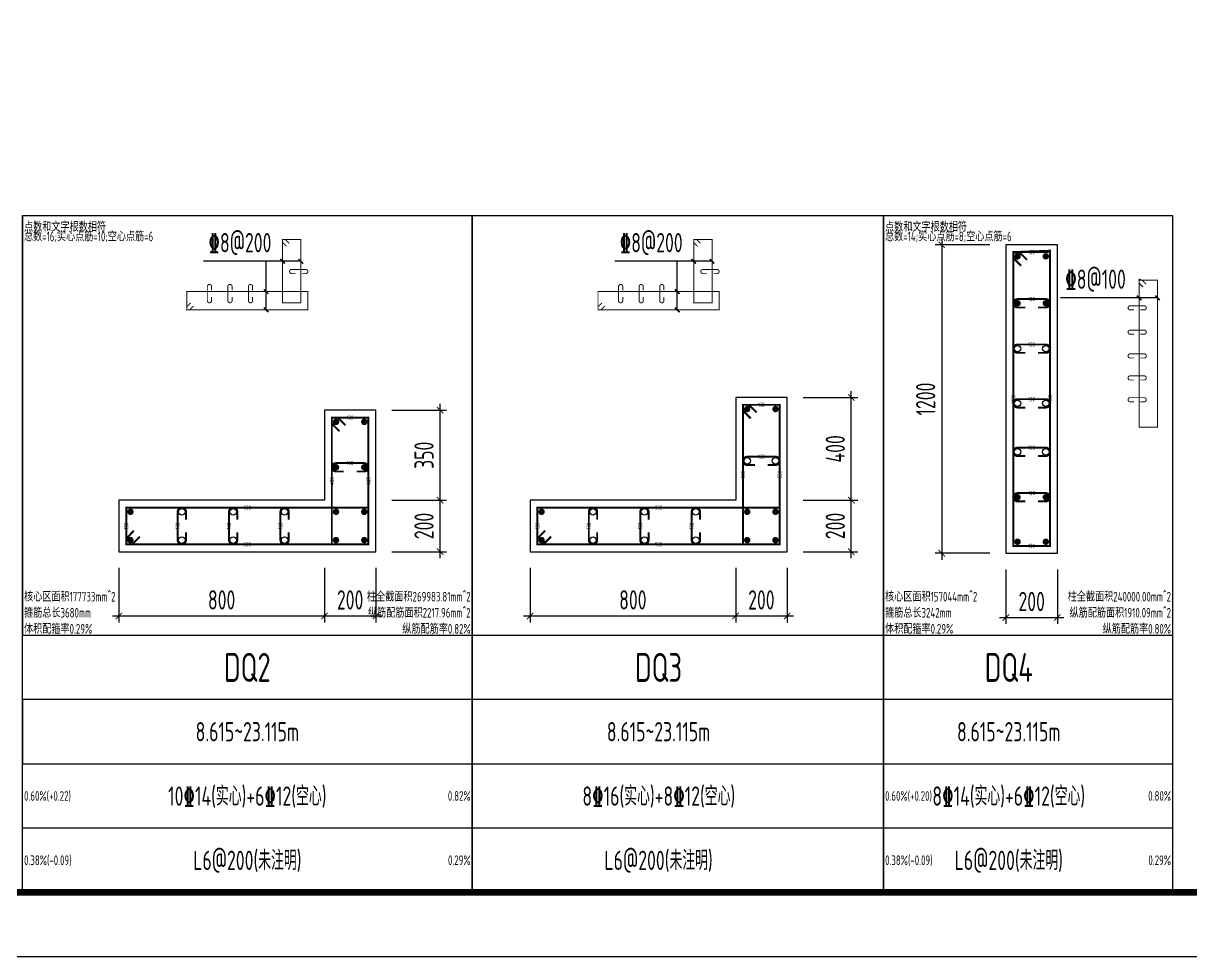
# Model space of a CAD drawing. Extents: x -668857 to 154266, y -275694 to 291306.
# Drawn here: x -297571 to -279404, y -40342 to -25822 of the extents above; entities that cross this region are included whole.
import ezdxf
from ezdxf.enums import TextEntityAlignment as Align

# ---------------------------------------------------------------- set-up
doc = ezdxf.new("R2010")
doc.units = 0
doc.header["$LTSCALE"] = 1000
doc.layers.get('0').update_dxf_attribs({"linetype": 'CONTINUOUS'})
doc.layers.get('DEFPOINTS').update_dxf_attribs({"linetype": 'CONTINUOUS'})
for name, color, linetype in [('-TK', 7, 'CONTINUOUS'), ('COLU_DE_DIM', 3, 'CONTINUOUS'), ('COLU_DE_TH', 7, 'CONTINUOUS'), ('LABEL', 1, 'CONTINUOUS'), ('LINK', 6, 'CONTINUOUS'), ('LINK-INDEX', 6, 'CONTINUOUS'), ('REIN', 6, 'CONTINUOUS'), ('TAB', 7, 'CONTINUOUS'), ('TAB_TEXT', 7, 'CONTINUOUS'), ('TEXT25', 2, 'CONTINUOUS'), ('箍筋长度', 3, 'CONTINUOUS'), ('配箍校核', 34, 'CONTINUOUS')]:
    doc.layers.add(name, color=color, linetype=linetype)
doc.styles.add('BW_Rein', font='Tssdeng.shx', dxfattribs={"width": 0.7, "bigfont": 'hztxt.shx'})
doc.styles.add('TSSD_DIMENSION', font='Tssdeng.shx', dxfattribs={"width": 0.7, "bigfont": 'tssdchn.shx'})
doc.styles.add('TSSD_REIN', font='tssdeng.shx', dxfattribs={"width": 0.7, "height": 300, "bigfont": 'tssdchn.shx'})
doc.dimstyles.new('TSSD_25_100', dxfattribs={"dimtxt": 300, "dimasz": 100, "dimexe": 100, "dimexo": 250, "dimgap": 100, "dimtad": 1, "dimdec": 0, "dimlfac": 0.25, "dimzin": 0, "dimdsep": 46, "dimtxsty": 'TSSD_DIMENSION', "dimblk": 'ARCHTICK', "dimcen": 0, "dimdle": 100, "dimclrt": 7, "dimadec": 0, "dimazin": 0, "dimtfac": 1, "dimtdec": 0, "dimtix": 1, "dimtmove": 2, "dimatfit": 3, "dimldrblk": 'ARCHTICK', "dimfxl": 0, "dimtolj": 1, "dimtzin": 0, "dimarcsym": 0})

# ---------------------------------------------------------------- blocks, each defined once
blk = doc.blocks.new('_ArchTick')
at = {"color": 0, "linetype": 'ByBlock', "const_width": 0.15}
blk.add_lwpolyline([(-0.5, -0.5), (0.5, 0.5)], dxfattribs=at)
blk = doc.blocks.new('*D1479')
at = {"layer": 'COLU_DE_DIM', "color": 0, "lineweight": -2}
for p, q in [((-296084.6004274711, -34291.64173525191), (-296084.6004274711, -35141.64173525191)), ((-292884.6004233472, -34291.64173525191), (-292884.6004233472, -35141.64173525191)), ((-296184.6004274711, -35041.64173525191), (-292784.6004233472, -35041.64173525191))]:
    blk.add_line(p, q, dxfattribs=at)
at = {"layer": 'DEFPOINTS', "color": 0}
for p in [(-296084.6004274711, -34041.64173525191), (-292884.6004233472, -34041.64173525191), (-292884.6004233472, -35041.64173525191)]:
    blk.add_point(p, dxfattribs=at)
at = {"layer": 'COLU_DE_DIM', "color": 0, "lineweight": -2, "xscale": 100, "yscale": 100, "zscale": 100, "rotation": 180}
blk.add_blockref('_ArchTick', (-296084.6004274711, -35041.64173525191), dxfattribs=at)
at = {"layer": 'COLU_DE_DIM', "color": 0, "lineweight": -2, "xscale": 100, "yscale": 100, "zscale": 100}
blk.add_blockref('_ArchTick', (-292884.6004233472, -35041.64173525191), dxfattribs=at)
at = {"layer": 'COLU_DE_DIM', "color": 7, "insert": (-294484.6004254092, -34791.64173525191), "char_height": 300, "attachment_point": 5, "style": 'TSSD_DIMENSION'}
blk.add_mtext('\\A1;800', dxfattribs=at)
blk = doc.blocks.new('*D1480')
at = {"layer": 'COLU_DE_DIM', "color": 0, "lineweight": -2}
for p, q in [((-292884.6004233472, -34291.64173525191), (-292884.6004233472, -35141.64173525191)), ((-292084.6004287088, -34291.64173525191), (-292084.6004287088, -35141.64173525191)), ((-292984.6004233472, -35041.64173525191), (-291984.6004287088, -35041.64173525191))]:
    blk.add_line(p, q, dxfattribs=at)
at = {"layer": 'DEFPOINTS', "color": 0}
for p in [(-292884.6004233472, -34041.64173525191), (-292084.6004287088, -34041.64173525191), (-292084.6004287088, -35041.64173525191)]:
    blk.add_point(p, dxfattribs=at)
at = {"layer": 'COLU_DE_DIM', "color": 0, "lineweight": -2, "xscale": 100, "yscale": 100, "zscale": 100, "rotation": 180}
blk.add_blockref('_ArchTick', (-292884.6004233472, -35041.64173525191), dxfattribs=at)
at = {"layer": 'COLU_DE_DIM', "color": 0, "lineweight": -2, "xscale": 100, "yscale": 100, "zscale": 100}
blk.add_blockref('_ArchTick', (-292084.6004287088, -35041.64173525191), dxfattribs=at)
at = {"layer": 'COLU_DE_DIM', "color": 7, "insert": (-292484.600426028, -34791.64173525191), "char_height": 300, "attachment_point": 5, "style": 'TSSD_DIMENSION'}
blk.add_mtext('\\A1;200', dxfattribs=at)
blk = doc.blocks.new('*D1481')
at = {"layer": 'COLU_DE_DIM', "color": 0, "lineweight": -2}
for p, q in [((-291834.6004287088, -33241.64173525191), (-290984.6004287088, -33241.64173525191)), ((-291084.6004287088, -34141.64173525191), (-291084.6004287088, -33141.64173525191)), ((-291834.6004287088, -34041.64173525191), (-290984.6004287088, -34041.64173525191))]:
    blk.add_line(p, q, dxfattribs=at)
at = {"layer": 'DEFPOINTS', "color": 0}
for p in [(-292084.6004287088, -33241.64173525191), (-291084.6004287088, -33241.64173525191), (-292084.6004287088, -34041.64173525191)]:
    blk.add_point(p, dxfattribs=at)
at = {"layer": 'COLU_DE_DIM', "color": 0, "lineweight": -2, "xscale": 100, "yscale": 100, "zscale": 100}
for p, rotation in [((-291084.6004287088, -33241.64173525191), 90), ((-291084.6004287088, -34041.64173525191), 270)]:
    blk.add_blockref('_ArchTick', p, dxfattribs=dict(at, rotation=rotation))
at = {"layer": 'COLU_DE_DIM', "color": 7, "insert": (-291334.6004287088, -33641.64173525196), "char_height": 300, "attachment_point": 5, "rotation": 90, "style": 'TSSD_DIMENSION'}
blk.add_mtext('\\A1;200', dxfattribs=at)
blk = doc.blocks.new('*D1482')
at = {"layer": 'COLU_DE_DIM', "color": 0, "lineweight": -2}
for p, q in [((-291084.6004287088, -33341.64173525191), (-291084.6004287088, -31741.96551886518)), ((-291834.6004287088, -31841.96551886518), (-290984.6004287088, -31841.96551886518)), ((-291834.6004287088, -33241.64173525191), (-290984.6004287088, -33241.64173525191))]:
    blk.add_line(p, q, dxfattribs=at)
at = {"layer": 'DEFPOINTS', "color": 0}
for p in [(-292084.6004287088, -31841.96551886518), (-291084.6004287088, -31841.96551886518), (-292084.6004287088, -33241.64173525191)]:
    blk.add_point(p, dxfattribs=at)
at = {"layer": 'COLU_DE_DIM', "color": 0, "lineweight": -2, "xscale": 100, "yscale": 100, "zscale": 100}
for p, rotation in [((-291084.6004287088, -31841.96551886518), 90), ((-291084.6004287088, -33241.64173525191), 270)]:
    blk.add_blockref('_ArchTick', p, dxfattribs=dict(at, rotation=rotation))
at = {"layer": 'COLU_DE_DIM', "color": 7, "insert": (-291334.6004287088, -32541.80362705859), "char_height": 300, "attachment_point": 5, "rotation": 90, "style": 'TSSD_DIMENSION'}
blk.add_mtext('\\A1;350', dxfattribs=at)
blk = doc.blocks.new('A1')
blk.add_lwpolyline([(0, 59400), (0, 0), (84100, 0), (84100, 59400)], close=True)
at = {"const_width": 100}
blk.add_lwpolyline([(2500, 58400), (2500, 1000), (83100, 1000), (83100, 58400)], close=True, dxfattribs=at)
blk = doc.blocks.new('*D2106')
at = {"layer": 'COLU_DE_DIM', "color": 0, "lineweight": -2}
for p, q in [((-283277.9735598188, -29166.43196313741), (-283277.9735598188, -34166.43196314952)), ((-282527.9735598188, -29266.43196313741), (-283377.9735598188, -29266.43196313741)), ((-282527.9735598188, -34066.43196314952), (-283377.9735598188, -34066.43196314952))]:
    blk.add_line(p, q, dxfattribs=at)
at = {"layer": 'DEFPOINTS', "color": 0}
for p in [(-282277.9735598188, -29266.43196313741), (-283277.9735598188, -34066.43196314952), (-282277.9735598188, -34066.43196314952)]:
    blk.add_point(p, dxfattribs=at)
at = {"layer": 'COLU_DE_DIM', "color": 0, "lineweight": -2, "xscale": 100, "yscale": 100, "zscale": 100}
for p, rotation in [((-283277.9735598188, -29266.43196313741), 90), ((-283277.9735598188, -34066.43196314952), 270)]:
    blk.add_blockref('_ArchTick', p, dxfattribs=dict(at, rotation=rotation))
at = {"layer": 'COLU_DE_DIM', "color": 7, "insert": (-283527.9735598188, -31666.43196314351), "char_height": 300, "attachment_point": 5, "rotation": 90, "style": 'TSSD_DIMENSION'}
blk.add_mtext('\\A1;1200', dxfattribs=at)
blk = doc.blocks.new('*D2107')
at = {"layer": 'COLU_DE_DIM', "color": 0, "lineweight": -2}
for p, q in [((-282277.9735598188, -34316.43196314952), (-282277.9735598188, -35166.43196314952)), ((-281477.9735597937, -34316.43196314952), (-281477.9735597937, -35166.43196314952)), ((-282377.9735598188, -35066.43196314952), (-281377.9735597937, -35066.43196314952))]:
    blk.add_line(p, q, dxfattribs=at)
at = {"layer": 'DEFPOINTS', "color": 0}
for p in [(-282277.9735598188, -34066.43196314952), (-281477.9735597937, -34066.43196314952), (-281477.9735597937, -35066.43196314952)]:
    blk.add_point(p, dxfattribs=at)
at = {"layer": 'COLU_DE_DIM', "color": 0, "lineweight": -2, "xscale": 100, "yscale": 100, "zscale": 100, "rotation": 180}
blk.add_blockref('_ArchTick', (-282277.9735598188, -35066.43196314952), dxfattribs=at)
at = {"layer": 'COLU_DE_DIM', "color": 0, "lineweight": -2, "xscale": 100, "yscale": 100, "zscale": 100}
blk.add_blockref('_ArchTick', (-281477.9735597937, -35066.43196314952), dxfattribs=at)
at = {"layer": 'COLU_DE_DIM', "color": 7, "insert": (-281877.9735598062, -34816.43196314952), "char_height": 300, "attachment_point": 5, "style": 'TSSD_DIMENSION'}
blk.add_mtext('\\A1;200', dxfattribs=at)
blk = doc.blocks.new('*D2132')
at = {"layer": 'COLU_DE_DIM', "color": 0, "lineweight": -2}
for p, q in [((-289684.7295997096, -34291.64173525191), (-289684.7295997096, -35141.64173525191)), ((-286484.7295955857, -34291.64173525191), (-286484.7295955857, -35141.64173525191)), ((-289784.7295997096, -35041.64173525191), (-286384.7295955857, -35041.64173525191))]:
    blk.add_line(p, q, dxfattribs=at)
at = {"layer": 'DEFPOINTS', "color": 0}
for p in [(-289684.7295997096, -34041.64173525191), (-286484.7295955857, -34041.64173525191), (-286484.7295955857, -35041.64173525191)]:
    blk.add_point(p, dxfattribs=at)
at = {"layer": 'COLU_DE_DIM', "color": 0, "lineweight": -2, "xscale": 100, "yscale": 100, "zscale": 100, "rotation": 180}
blk.add_blockref('_ArchTick', (-289684.7295997096, -35041.64173525191), dxfattribs=at)
at = {"layer": 'COLU_DE_DIM', "color": 0, "lineweight": -2, "xscale": 100, "yscale": 100, "zscale": 100}
blk.add_blockref('_ArchTick', (-286484.7295955857, -35041.64173525191), dxfattribs=at)
at = {"layer": 'COLU_DE_DIM', "color": 7, "insert": (-288084.7295976477, -34791.64173525191), "char_height": 300, "attachment_point": 5, "style": 'TSSD_DIMENSION'}
blk.add_mtext('\\A1;800', dxfattribs=at)
blk = doc.blocks.new('*D2133')
at = {"layer": 'COLU_DE_DIM', "color": 0, "lineweight": -2}
for p, q in [((-286484.7295955857, -34291.64173525191), (-286484.7295955857, -35141.64173525191)), ((-285684.7296009474, -34291.64173525191), (-285684.7296009474, -35141.64173525191)), ((-286584.7295955857, -35041.64173525191), (-285584.7296009474, -35041.64173525191))]:
    blk.add_line(p, q, dxfattribs=at)
at = {"layer": 'DEFPOINTS', "color": 0}
for p in [(-286484.7295955857, -34041.64173525191), (-285684.7296009474, -34041.64173525191), (-285684.7296009474, -35041.64173525191)]:
    blk.add_point(p, dxfattribs=at)
at = {"layer": 'COLU_DE_DIM', "color": 0, "lineweight": -2, "xscale": 100, "yscale": 100, "zscale": 100, "rotation": 180}
blk.add_blockref('_ArchTick', (-286484.7295955857, -35041.64173525191), dxfattribs=at)
at = {"layer": 'COLU_DE_DIM', "color": 0, "lineweight": -2, "xscale": 100, "yscale": 100, "zscale": 100}
blk.add_blockref('_ArchTick', (-285684.7296009474, -35041.64173525191), dxfattribs=at)
at = {"layer": 'COLU_DE_DIM', "color": 7, "insert": (-286084.7295982665, -34791.64173525191), "char_height": 300, "attachment_point": 5, "style": 'TSSD_DIMENSION'}
blk.add_mtext('\\A1;200', dxfattribs=at)
blk = doc.blocks.new('*D2134')
at = {"layer": 'COLU_DE_DIM', "color": 0, "lineweight": -2}
for p, q in [((-285434.7296009474, -33241.64173525191), (-284584.7296009474, -33241.64173525191)), ((-284684.7296009474, -34141.64173525191), (-284684.7296009474, -33141.64173525191)), ((-285434.7296009474, -34041.64173525191), (-284584.7296009474, -34041.64173525191))]:
    blk.add_line(p, q, dxfattribs=at)
at = {"layer": 'DEFPOINTS', "color": 0}
for p in [(-285684.7296009474, -33241.64173525191), (-284684.7296009474, -33241.64173525191), (-285684.7296009474, -34041.64173525191)]:
    blk.add_point(p, dxfattribs=at)
at = {"layer": 'COLU_DE_DIM', "color": 0, "lineweight": -2, "xscale": 100, "yscale": 100, "zscale": 100}
for p, rotation in [((-284684.7296009474, -33241.64173525191), 90), ((-284684.7296009474, -34041.64173525191), 270)]:
    blk.add_blockref('_ArchTick', p, dxfattribs=dict(at, rotation=rotation))
at = {"layer": 'COLU_DE_DIM', "color": 7, "insert": (-284934.7296009474, -33641.64173525196), "char_height": 300, "attachment_point": 5, "rotation": 90, "style": 'TSSD_DIMENSION'}
blk.add_mtext('\\A1;200', dxfattribs=at)
blk = doc.blocks.new('*D2135')
at = {"layer": 'COLU_DE_DIM', "color": 0, "lineweight": -2}
for p, q in [((-284684.7296009474, -33341.64173525191), (-284684.7296009474, -31541.96551886518)), ((-285434.7296009474, -31641.96551886518), (-284584.7296009474, -31641.96551886518)), ((-285434.7296009474, -33241.64173525191), (-284584.7296009474, -33241.64173525191))]:
    blk.add_line(p, q, dxfattribs=at)
at = {"layer": 'DEFPOINTS', "color": 0}
for p in [(-285684.7296009474, -31641.96551886518), (-284684.7296009474, -31641.96551886518), (-285684.7296009474, -33241.64173525191)]:
    blk.add_point(p, dxfattribs=at)
at = {"layer": 'COLU_DE_DIM', "color": 0, "lineweight": -2, "xscale": 100, "yscale": 100, "zscale": 100}
for p, rotation in [((-284684.7296009474, -31641.96551886518), 90), ((-284684.7296009474, -33241.64173525191), 270)]:
    blk.add_blockref('_ArchTick', p, dxfattribs=dict(at, rotation=rotation))
at = {"layer": 'COLU_DE_DIM', "color": 7, "insert": (-284934.7296009474, -32441.80362705859), "char_height": 300, "attachment_point": 5, "rotation": 90, "style": 'TSSD_DIMENSION'}
blk.add_mtext('\\A1;400', dxfattribs=at)

msp = doc.modelspace()

# ---------------------------------------------------------------- linework, layer by layer
at = {"layer": 'COLU_DE_TH'}
for points in [[(-281477.9735597937, -29266.43196313741), (-282277.9735598188, -29266.43196308805), (-282277.973559809, -34066.43196314952), (-281477.973559809, -34066.43196314952), (-281477.9735597937, -29266.43196313741)], [(-285684.7296009474, -34041.64173525191), (-285684.7295964109, -31641.96551886518), (-286484.7295955857, -31641.96551721534), (-286484.7295984728, -33241.64173525191), (-289684.7295997096, -33241.64173525191), (-289684.7295997096, -34041.64173525191), (-285684.7296009474, -34041.64173525191)], [(-292084.6004287088, -34041.64173525191), (-292084.6004241724, -31841.96551886518), (-292884.6004233472, -31841.96551721534), (-292884.6004262343, -33241.64173525191), (-296084.6004274711, -33241.64173525191), (-296084.6004274711, -34041.64173525191), (-292084.6004287088, -34041.64173525191)]]:
    msp.add_lwpolyline(points, close=True, dxfattribs=at)
at = {"layer": 'LABEL'}
for p, q in [((-293252.1004253646, -29523.91907018601), (-294764.600425364, -29523.91907018822)), ((-286852.2295976031, -29523.91907018601), (-288364.7295976025, -29523.91907018822)), ((-279918.6697389989, -30092.30788835135), (-281431.1697389983, -30092.30788835356))]:
    msp.add_line(p, q, dxfattribs=at)
for points in [[(-293793.1033523319, -30279.35904732821), (-293793.103352333, -29523.91907018714)], [(-287393.2325245704, -30279.35904732821), (-287393.2325245715, -29523.91907018714)]]:
    msp.add_lwpolyline(points, dxfattribs=at)
at = {"layer": 'LABEL', "const_width": 25}
for points in [[(-293501.7339123642, -29559.27543334992), (-293572.4839123642, -29488.56449584992)], [(-293216.7339123642, -29559.27543334992), (-293287.4839123642, -29488.56449584992)], [(-287101.8630846028, -29559.27543334992), (-287172.6130846028, -29488.56449584992)], [(-286816.8630846028, -29559.27543334992), (-286887.6130846028, -29488.56449584992)], [(-293757.7283523319, -30029.71451607862), (-293828.4783523319, -29959.00357857862)], [(-287357.8575245704, -30029.71451607862), (-287428.6075245704, -29959.00357857862)], [(-280168.3032259986, -30127.66425151526), (-280239.0532259986, -30056.95331401526)], [(-279883.3032259986, -30127.66425151526), (-279954.0532259986, -30056.95331401526)], [(-293757.7283523319, -30314.71451607821), (-293828.4783523319, -30244.00357857821)], [(-287357.8575245704, -30314.71451607821), (-287428.6075245704, -30244.00357857821)]]:
    msp.add_lwpolyline(points, dxfattribs=at)
at = {"layer": 'LINK', "const_width": 30}
for points in [[(-282042.973559845, -29593.355844601), (-282162.9735598277, -29473.35584458365), (-282162.9735598201, -29381.4319630707), (-281592.9735597869, -29381.43196310586), (-281592.9735598014, -33951.43196315243), (-282162.9735598149, -33951.43196315254), (-282162.9735598201, -29381.4319630707), (-282071.0496782985, -29381.43196308106), (-281951.0496783159, -29501.43196309841)], [(-286249.729596256, -31968.88939924273), (-286369.7295960133, -31848.88939900001), (-286369.7295958238, -31756.9655174519), (-285799.7295966485, -31756.9655186249), (-285799.7296007106, -33926.64173525528), (-286369.7295998867, -33926.64173525528), (-286369.7295958238, -31756.9655174519), (-286277.8057142835, -31756.96551764201), (-286157.8057145262, -31876.96551788473)], [(-292649.6004240175, -32168.88939924273), (-292769.6004237748, -32048.88939900001), (-292769.6004235853, -31956.9655174519), (-292199.60042441, -31956.9655186249), (-292199.600428472, -33926.64173525528), (-292769.6004276482, -33926.64173525528), (-292769.6004235853, -31956.9655174519), (-292677.676542045, -31956.96551764201), (-292557.6765422877, -32076.96551788473)], [(-295757.6765459022, -33806.64173526366), (-295877.6765459137, -33926.64173525214), (-295969.6004274666, -33926.64173525225), (-295969.6004274667, -33356.64173525191), (-292199.6004272935, -33356.64173525191), (-292199.6004284689, -33926.64173525249), (-295969.6004274666, -33926.64173525225), (-295969.6004274657, -33834.71785368226), (-295849.6004274542, -33714.7178536939)], [(-289357.8057181407, -33806.64173526366), (-289477.8057181522, -33926.64173525214), (-289569.7295997051, -33926.64173525225), (-289569.7295997052, -33356.64173525191), (-285799.729599532, -33356.64173525191), (-285799.7296007074, -33926.64173525249), (-289569.7295997051, -33926.64173525225), (-289569.7295997043, -33834.71785368226), (-289449.7295996927, -33714.7178536939)]]:
    msp.add_lwpolyline(points, dxfattribs=at)
for points in [[(-281777.9735597962, -30242.07138347672), (-281657.9735597962, -30242.07138347672, 1), (-281657.9735597962, -30112.07138347672), (-282097.9735598071, -30112.07138347672, 1), (-282097.9735598071, -30242.07138347672), (-281977.9735598071, -30242.07138347672)], [(-281777.9735597979, -30948.40461327415), (-281657.9735597979, -30948.40461327415, 1), (-281657.9735597979, -30818.40461327415), (-282097.9735598089, -30818.40461327415, 1), (-282097.9735598089, -30948.40461327415), (-281977.9735598089, -30948.40461327415)], [(-281777.9735598011, -31798.92566018627), (-281657.9735598011, -31798.92566018627, 1), (-281657.9735598011, -31668.92566018627), (-282097.9735598121, -31668.92566018627, 1), (-282097.9735598121, -31798.92566018627), (-281977.9735598121, -31798.92566018627)], [(-281777.9735598011, -32553.61245025333), (-281657.9735598011, -32553.61245025333, 1), (-281657.9735598011, -32423.61245025333), (-282097.9735598121, -32423.61245025333, 1), (-282097.9735598121, -32553.61245025333), (-281977.9735598121, -32553.61245025333)], [(-292384.6004274302, -32793.58315533286), (-292264.6004274302, -32793.58315533286, 1), (-292264.6004274302, -32663.58315533286), (-292704.6004266057, -32663.58315533286, 1), (-292704.6004266057, -32793.58315533286), (-292584.6004266057, -32793.58315533286)], [(-285984.7295996688, -32693.58315533286), (-285864.7295996688, -32693.58315533286, 1), (-285864.7295996688, -32563.58315533286), (-286304.7295988442, -32563.58315533286, 1), (-286304.7295988442, -32693.58315533286), (-286184.7295988442, -32693.58315533286)], [(-281777.9735598029, -33259.94568005076), (-281657.9735598029, -33259.94568005076, 1), (-281657.9735598029, -33129.94568005076), (-282097.9735598138, -33129.94568005076, 1), (-282097.9735598138, -33259.94568005076), (-281977.9735598138, -33259.94568005076)], [(-295039.6015378856, -33541.64167728068), (-295039.6015378856, -33421.64167728068, 1), (-295169.6015378856, -33421.64167728068), (-295169.6015070198, -33861.64167745787, 1), (-295039.6015070198, -33861.64167745787), (-295039.6015070198, -33741.64167745787)], [(-294239.602660927, -33541.64170446366), (-294239.602660927, -33421.64170446366, 1), (-294369.602660927, -33421.64170446366), (-294369.602645494, -33861.64170621909, 1), (-294239.602645494, -33861.64170621909), (-294239.602645494, -33741.64170621909)], [(-293439.6037839685, -33541.64173164676), (-293439.6037839685, -33421.64173164676, 1), (-293569.6037839685, -33421.64173164676), (-293569.6037839683, -33861.64173498031, 1), (-293439.6037839683, -33861.64173498031), (-293439.6037839683, -33741.64173498031)], [(-288639.7307101241, -33541.64167728068), (-288639.7307101241, -33421.64167728068, 1), (-288769.7307101241, -33421.64167728068), (-288769.7306792584, -33861.64167745787, 1), (-288639.7306792584, -33861.64167745787), (-288639.7306792584, -33741.64167745787)], [(-287839.7318331655, -33541.64170446366), (-287839.7318331655, -33421.64170446366, 1), (-287969.7318331655, -33421.64170446366), (-287969.7318177326, -33861.64170621909, 1), (-287839.7318177326, -33861.64170621909), (-287839.7318177326, -33741.64170621909)], [(-287039.732956207, -33541.64173164676), (-287039.732956207, -33421.64173164676, 1), (-287169.732956207, -33421.64173164676), (-287169.7329562068, -33861.64173498031, 1), (-287039.7329562068, -33861.64173498031), (-287039.7329562068, -33741.64173498031)]]:
    msp.add_lwpolyline(points, format="xyb", dxfattribs=at)
at = {"layer": 'LINK-INDEX', "const_width": 15.00000095367432}
for points in [[(-293477.1004246717, -29290.48287909749), (-293537.1004245923, -29230.48287901809), (-293537.100424498, -29184.52093819543), (-293252.1004249089, -29184.52093878193), (-293252.1004269398, -30169.35904710289), (-293537.1004265294, -30169.359047103), (-293537.100424498, -29184.52093819543), (-293491.138483742, -29184.5209382895), (-293431.1384838214, -29244.52093836889)], [(-287077.2295969102, -29290.48287909749), (-287137.2295968308, -29230.48287901809), (-287137.2295967365, -29184.52093819543), (-286852.2295971474, -29184.52093878193), (-286852.2295991783, -30169.35904710289), (-287137.2295987679, -30169.359047103), (-287137.2295967365, -29184.52093819543), (-287091.2676559805, -29184.5209382895), (-287031.2676560599, -29244.52093836889)], [(-280143.6697390811, -29925.52924652403), (-280203.6697390163, -29865.52924645931), (-280203.6697390066, -29819.56730544107), (-279918.6697389981, -29819.56730545865), (-279918.6697390053, -32104.56730550475), (-280203.6697390039, -32104.56730550475), (-280203.6697390066, -29819.56730544107), (-280157.7077979355, -29819.56730547763), (-280097.7077980002, -29879.56730554235)], [(-294921.1384858502, -30219.35904735551), (-294981.1384858774, -30279.35904732827), (-295027.1004266489, -30279.35904732815), (-295027.1004266487, -29994.35904732745), (-293142.1004265599, -29994.35904732745), (-293142.1004271479, -30279.35904732827), (-295027.1004266489, -30279.35904732815), (-295027.100426648, -30233.39710651585), (-294967.1004266208, -30173.3971065431)], [(-288521.2676580887, -30219.35904735551), (-288581.2676581159, -30279.35904732827), (-288627.2295988874, -30279.35904732815), (-288627.2295988873, -29994.35904732745), (-286742.2295987984, -29994.35904732745), (-286742.2295993865, -30279.35904732827), (-288627.2295988874, -30279.35904732815), (-288627.2295988866, -30233.39710651585), (-288567.2295988593, -30173.3971065431)]]:
    msp.add_lwpolyline(points, dxfattribs=at)
for points in [[(-293234.6004266259, -29716.07967786773), (-293174.6004266259, -29716.07967786773, 1), (-293174.6004266259, -29651.07967786773), (-293394.6004262137, -29651.07967786773, 1), (-293394.6004262137, -29716.07967786773), (-293334.6004262137, -29716.07967786773)], [(-286834.7295988644, -29716.07967786773), (-286774.7295988644, -29716.07967786773, 1), (-286774.7295988644, -29651.07967786773), (-286994.7295984522, -29651.07967786773, 1), (-286994.7295984522, -29716.07967786773), (-286934.7295984522, -29716.07967786773)], [(-294642.1004265586, -29976.85904732757), (-294642.1004265586, -29916.85904732757, 1), (-294707.1004265586, -29916.85904732757), (-294707.1004265586, -30136.85904732757, 1), (-294642.1004265586, -30136.85904732757), (-294642.1004265586, -30076.85904732757)], [(-294322.1004264724, -29976.85904710754), (-294322.1004264724, -29916.85904710754, 1), (-294387.1004264724, -29916.85904710754), (-294387.1004266236, -30136.85904710766, 1), (-294322.1004266236, -30136.85904710766), (-294322.1004266236, -30076.85904710766)], [(-294002.1004263861, -29976.85904688752), (-294002.1004263861, -29916.85904688752, 1), (-294067.1004263861, -29916.85904688752), (-294067.1004266887, -30136.85904688764, 1), (-294002.1004266887, -30136.85904688764), (-294002.1004266887, -30076.85904688764)], [(-288242.2295987972, -29976.85904732757), (-288242.2295987972, -29916.85904732757, 1), (-288307.2295987972, -29916.85904732757), (-288307.2295987972, -30136.85904732757, 1), (-288242.2295987972, -30136.85904732757), (-288242.2295987972, -30076.85904732757)], [(-287922.2295987109, -29976.85904710754), (-287922.2295987109, -29916.85904710754, 1), (-287987.2295987109, -29916.85904710754), (-287987.2295988621, -30136.85904710766, 1), (-287922.2295988621, -30136.85904710766), (-287922.2295988621, -30076.85904710766)], [(-287602.2295986246, -29976.85904688752), (-287602.2295986246, -29916.85904688752, 1), (-287667.2295986246, -29916.85904688752), (-287667.2295989272, -30136.85904688764, 1), (-287602.2295989272, -30136.85904688764), (-287602.2295989272, -30076.85904688764)], [(-280186.1697389873, -30279.63564534418), (-280126.1697389873, -30279.63564534418, 1), (-280126.1697389873, -30214.63564534418), (-280346.1697389928, -30214.63564534418, 1), (-280346.1697389928, -30279.63564534418), (-280286.1697389928, -30279.63564534418)], [(-280186.1697389873, -30659.7756947086), (-280126.1697389873, -30659.7756947086, 1), (-280126.1697389873, -30594.7756947086), (-280346.1697389928, -30594.7756947086, 1), (-280346.1697389928, -30659.7756947086), (-280286.1697389928, -30659.7756947086)], [(-280186.1697389873, -31028.30675561892), (-280126.1697389873, -31028.30675561892, 1), (-280126.1697389873, -30963.30675561892), (-280346.1697389928, -30963.30675561892, 1), (-280346.1697389928, -31028.30675561892), (-280286.1697389928, -31028.30675561892)], [(-280186.1697389873, -31370.72382623728), (-280126.1697389873, -31370.72382623728, 1), (-280126.1697389873, -31305.72382623728), (-280346.1697389928, -31305.72382623728, 1), (-280346.1697389928, -31370.72382623728), (-280286.1697389928, -31370.72382623728)], [(-280186.1697389873, -31710.2377592095), (-280126.1697389873, -31710.2377592095, 1), (-280126.1697389873, -31645.2377592095), (-280346.1697389928, -31645.2377592095, 1), (-280346.1697389928, -31710.2377592095), (-280286.1697389928, -31710.2377592095)]]:
    msp.add_lwpolyline(points, format="xyb", dxfattribs=at)
at = {"layer": 'REIN', "const_width": 50}
for points in [[(-282097.9735598168, -29421.43196308851, 1), (-282097.9735598168, -29471.43196308851, 1), (-282097.9735598168, -29421.43196308851)], [(-281657.9735597881, -29421.43196311552, 1), (-281657.9735597881, -29471.43196311552, 1), (-281657.9735597881, -29421.43196311552)], [(-282097.9735598249, -30152.07138344971, 1), (-282097.9735598249, -30202.07138344971, 1), (-282097.9735598249, -30152.07138344971)], [(-281657.9735597962, -30152.07138347672, 1), (-281657.9735597962, -30202.07138347672, 1), (-281657.9735597962, -30152.07138347672)], [(-286329.7295959578, -31821.96551758799, 1), (-286279.7295959578, -31821.96551758799, 1), (-286329.7295959578, -31821.96551758799)], [(-285889.7295967824, -31821.96551849347, 1), (-285839.7295967824, -31821.96551849347, 1), (-285889.7295967824, -31821.96551849347)], [(-292729.6004237193, -32021.96551758799, 1), (-292679.6004237193, -32021.96551758799, 1), (-292729.6004237193, -32021.96551758799)], [(-292289.6004245438, -32021.96551849347, 1), (-292239.6004245438, -32021.96551849347, 1), (-292289.6004245438, -32021.96551849347)], [(-292729.6004266057, -32728.58315442738, 1), (-292679.6004266057, -32728.58315442738, 1), (-292729.6004266057, -32728.58315442738)], [(-292289.6004274302, -32728.58315533286, 1), (-292239.6004274302, -32728.58315533286, 1), (-292289.6004274302, -32728.58315533286)], [(-282097.9735598138, -33169.94568005076, 1), (-282097.9735598138, -33219.94568005076, 1), (-282097.9735598138, -33169.94568005076)], [(-281657.9735598029, -33169.94568005076, 1), (-281657.9735598029, -33219.94568005076, 1), (-281657.9735598029, -33169.94568005076)], [(-295929.6004274678, -33421.64173525202, 1), (-295879.6004274678, -33421.64173525202, 1), (-295929.6004274678, -33421.64173525202)], [(-292729.6004266057, -33421.64173525179, 1), (-292679.6004266057, -33421.64173525179, 1), (-292729.6004266057, -33421.64173525179)], [(-292289.6004274302, -33421.64173525179, 1), (-292239.6004274302, -33421.64173525179, 1), (-292289.6004274302, -33421.64173525179)], [(-289529.7295997064, -33421.64173525202, 1), (-289479.7295997064, -33421.64173525202, 1), (-289529.7295997064, -33421.64173525202)], [(-286329.7295988442, -33421.64173525179, 1), (-286279.7295988442, -33421.64173525179, 1), (-286329.7295988442, -33421.64173525179)], [(-285889.7295996688, -33421.64173525179, 1), (-285839.7295996688, -33421.64173525179, 1), (-285889.7295996688, -33421.64173525179)], [(-295929.6004274678, -33861.64173525202, 1), (-295879.6004274678, -33861.64173525202, 1), (-295929.6004274678, -33861.64173525202)], [(-292729.6004275132, -33861.64173525214, 1), (-292679.6004275132, -33861.64173525214, 1), (-292729.6004275132, -33861.64173525214)], [(-292289.6004283378, -33861.64173525295, 1), (-292239.6004283378, -33861.64173525295, 1), (-292289.6004283378, -33861.64173525295)], [(-289529.7295997064, -33861.64173525202, 1), (-289479.7295997064, -33861.64173525202, 1), (-289529.7295997064, -33861.64173525202)], [(-286329.7295997518, -33861.64173525214, 1), (-286279.7295997518, -33861.64173525214, 1), (-286329.7295997518, -33861.64173525214)], [(-285889.7296005763, -33861.64173525295, 1), (-285839.7296005763, -33861.64173525295, 1), (-285889.7296005763, -33861.64173525295)], [(-282097.9735598121, -33861.43196316814, 1), (-282097.9735598121, -33911.43196316814, 1), (-282097.9735598121, -33861.43196316814)], [(-281657.9735598011, -33861.43196316814, 1), (-281657.9735598011, -33911.43196316814, 1), (-281657.9735598011, -33861.43196316814)]]:
    msp.add_lwpolyline(points, format="xyb", close=True, dxfattribs=at)
at = {"layer": 'REIN'}
for centre in [(-282097.9735054487, -30883.40461325279), (-281657.973505446, -30883.40461325209), (-282097.9735054519, -31733.92566016491), (-281657.9735054514, -31733.92566016235), (-282097.9735054519, -32488.61245023197), (-281657.9735054514, -32488.61245022941), (-286304.7295988442, -32628.58315533286), (-285864.7295996688, -32628.58315533286), (-295104.6015378856, -33421.64167728068), (-294304.602660927, -33421.64170446366), (-293504.6037839685, -33421.64173164676), (-288704.7307101241, -33421.64167728068), (-287904.7318331655, -33421.64170446366), (-287104.732956207, -33421.64173164676), (-295104.6015070198, -33861.64167745787), (-294304.602645494, -33861.64170621909), (-293504.6037839683, -33861.64173498031), (-288704.7306792584, -33861.64167745787), (-287904.7318177326, -33861.64170621909), (-287104.7329562068, -33861.64173498031)]:
    msp.add_circle(centre, 50, dxfattribs=at)
at = {"layer": 'TAB'}
for points in [[(-297584.6004274711, -28812.0919481054), (-290584.6004241724, -28812.0919481054), (-290584.6004241724, -39341.64173525188), (-297584.6004274711, -39341.64173525188), (-297584.6004274711, -28812.0919481054), (-297584.6004274711, -35341.64173525191), (-290584.6004241724, -35341.64173525191), (-290584.6004241724, -36341.64173525188), (-297584.6004274711, -36341.64173525188), (-297584.6004274711, -37341.64173525188), (-290584.6004241724, -37341.64173525188), (-290584.6004241724, -38341.64173525188), (-297584.6004274711, -38341.64173525188)], [(-290584.6004241724, -28812.0919481054), (-284184.7295964109, -28812.0919481054), (-284184.7295964109, -39341.64173525188), (-290584.6004241724, -39341.64173525188), (-290584.6004241724, -28812.0919481054), (-290584.6004241724, -35341.64173525191), (-284184.7295964109, -35341.64173525191), (-284184.7295964109, -36341.64173525188), (-290584.6004241724, -36341.64173525188), (-290584.6004241724, -37341.64173525188), (-284184.7295964109, -37341.64173525188), (-284184.7295964109, -38341.64173525188), (-291184.7295997096, -38341.64173525188)], [(-284184.7295964109, -28812.09194810491), (-279684.7295963494, -28812.09194810491), (-279684.7295963494, -39341.64173525141), (-284184.7295964109, -39341.64173525141), (-284184.7295964109, -28812.09194810491), (-284184.7295964109, -35341.64173525141), (-279684.7295963494, -35341.64173525141), (-279684.7295963494, -36341.64173525141), (-284184.7295964109, -36341.64173525141), (-284184.7295964109, -37341.64173525141), (-279684.7295963494, -37341.64173525141), (-279684.7295963494, -38341.64173525141), (-284184.7295964109, -38341.64173525141)]]:
    msp.add_lwpolyline(points, dxfattribs=at)

# ---------------------------------------------------------------- block references
at = {"layer": '-TK'}
msp.add_blockref('A1', (-353584.7140519191, -40341.64173525141), dxfattribs=at)

# ---------------------------------------------------------------- texts
at = {"layer": 'TAB_TEXT', "style": 'TSSD_REIN', "width": 0.7}
for s, height, p in [('DQ2', 450, (-294084.6004258217, -35841.64173525191)), ('DQ3', 450, (-287684.7295980603, -35841.64173525191)), ('DQ4', 450, (-282234.7295963801, -35841.64173525141)), ('8.615~23.115m', 300, (-294084.6004258217, -36841.64173525188)), ('8.615~23.115m', 300, (-287684.7295980603, -36841.64173525188)), ('8.615~23.115m', 300, (-282234.7295963801, -36841.64173525141)), ('L6@200(未注明)', 300, (-294084.6004258217, -38841.64173525188)), ('L6@200(未注明)', 300, (-287684.7295980603, -38841.64173525188)), ('L6@200(未注明)', 300, (-282234.7295963801, -38841.64173525141))]:
    msp.add_text(s, height=height, dxfattribs=at).set_placement(p, align=Align.MIDDLE)
at = {"layer": 'TAB_TEXT', "color": 1, "style": 'TSSD_REIN', "width": 0.7}
for s, p in [('10%%13214(实心)+6%%13212(空心)', (-294084.6004258217, -37841.64173525188)), ('8%%13216(实心)+8%%13212(空心)', (-287680.8279715019, -37841.64173525188)), ('8%%13214(实心)+6%%13212(空心)', (-282234.7295963801, -37841.64173525141))]:
    msp.add_text(s, height=300, dxfattribs=at).set_placement(p, align=Align.MIDDLE)
at = {"layer": 'TEXT25', "style": 'TSSD_REIN', "width": 0.7}
for p in [(-294689.9850407487, -29473.9190701867), (-288290.1142129872, -29473.9190701867)]:
    msp.add_text('%%1328@200', height=300, dxfattribs=at).set_placement(p, align=Align.BOTTOM_LEFT)
at = {"layer": 'TEXT25', "color": 1, "style": 'TSSD_REIN', "width": 0.7}
msp.add_text('%%1328@100', height=300, dxfattribs=at).set_placement((-281356.5543543831, -30042.30788835205), align=Align.BOTTOM_LEFT)
at = {"layer": '箍筋长度', "style": 'BW_Rein', "width": 0.7}
for s, rotation, p in [('138', 359.9999999964649, (-281877.9735598063, -29381.43196308828)), ('138', 359.9999998820892, (-286084.7295962108, -31756.9655180384)), ('1138', 90.0000000000653, (-282162.9735598175, -31666.43196312233)), ('1138', 89.99999999981797, (-281592.9735597941, -31666.43196313991)), ('138', 359.9999998820892, (-292484.600423997, -31956.9655180384)), ('538', 89.99999989270798, (-286369.7295978552, -32841.80362635219)), ('538', 89.99999989273161, (-285799.7295986795, -32841.80362693997)), ('488', 89.99999988181561, (-292769.6004256167, -32941.80362635219)), ('488', 89.99999988183987, (-292199.600426441, -32941.80362693997)), ('138', 90.00000000000833, (-295969.6004274666, -33641.64173525191)), ('138', 90.0000040192645, (-295169.6015224527, -33641.64173525191)), ('138', 90.00000200964476, (-294369.6026532105, -33641.64173525191)), ('138', 90.00000000003335, (-293569.6037839684, -33641.64173525191)), ('138', 90.0000000000125, (-289569.7295997051, -33641.64173525191)), ('138', 90.00000401927282, (-288769.7306946912, -33641.64173525191)), ('138', 90.00000200964476, (-287969.731825449, -33641.64173525191)), ('138', 90.00000000002917, (-287169.7329562069, -33641.64173525191)), ('938', 359.9999999999966, (-294084.6004279713, -33926.64173525237)), ('938', 359.9999999999966, (-287684.7296002198, -33926.64173525237))]:
    msp.add_text(s, height=65, rotation=rotation, dxfattribs=at).set_placement(p, align=Align.MIDDLE_CENTER)
for s, p in [('138', (-281877.9735598067, -30112.07138347672)), ('138', (-281877.9735598072, -30818.40461327415)), ('138', (-281877.9735598076, -31668.92566018627)), ('138', (-281877.9735598081, -32423.61245025333)), ('138', (-292484.6004254543, -32663.58315533286)), ('138', (-286084.7295977011, -32563.58315533286)), ('138', (-281877.9735598085, -33129.94568005076)), ('938', (-294084.6004273836, -33356.64173525191)), ('938', (-287684.729599681, -33356.64173525191)), ('138', (-281877.973559809, -33951.43196315248))]:
    msp.add_text(s, height=65, dxfattribs=at).set_placement(p, align=Align.MIDDLE_CENTER)
at = {"layer": '配箍校核', "style": 'BW_Rein', "width": 0.7}
for s, p in [('点数和文字根数相符', (-297559.6004274711, -29062.0919481054)), ('总数=16;实心点筋=10;空心点筋=6', (-297559.6004274711, -29212.0919481054)), ('点数和文字根数相符', (-284159.7295964109, -29062.09194810491)), ('总数=14;实心点筋=8;空心点筋=6', (-284159.7295964109, -29212.09194810491)), ('核心区面积177733mm^ 2', (-297559.6004274711, -34816.64173525191)), ('核心区面积157044mm^ 2', (-284159.7295964109, -34816.64173525141)), ('箍筋总长3680mm', (-297559.6004274711, -35066.64173525191)), ('箍筋总长3242mm', (-284159.7295964109, -35066.64173525141)), ('体积配箍率0.29%', (-297559.6004274711, -35316.64173525191)), ('体积配箍率0.29%', (-284159.7295964109, -35316.64173525141))]:
    msp.add_text(s, height=150, dxfattribs=at).set_placement(p)
for s, p in [('柱全截面积269983.81mm^ 2', (-290609.6004241724, -34816.64173525191)), ('柱全截面积240000.00mm^ 2', (-279709.7295963494, -34816.64173525141)), ('纵筋配筋面积2217.96mm^ 2', (-290609.6004241724, -35066.64173525191)), ('纵筋配筋面积1910.09mm^ 2', (-279709.7295963494, -35066.64173525141)), ('纵筋配筋率0.82%', (-290609.6004241724, -35316.64173525191)), ('纵筋配筋率0.80%', (-279709.7295963494, -35316.64173525141))]:
    msp.add_text(s, height=150, dxfattribs=at).set_placement(p, align=Align.RIGHT)
for s, p in [('0.60%(+0.22)', (-297559.6004274711, -37841.64173525188)), ('0.60%(+0.20)', (-284159.7295964109, -37841.64173525141))]:
    msp.add_text(s, height=150, dxfattribs=at).set_placement(p, align=Align.MIDDLE_LEFT)
for s, p in [('0.82%', (-290609.6004241724, -37841.64173525188)), ('0.80%', (-279709.7295963494, -37841.64173525141))]:
    msp.add_text(s, height=150, dxfattribs=at).set_placement(p, align=Align.MIDDLE_RIGHT)
at = {"layer": '配箍校核', "color": 1, "style": 'BW_Rein', "width": 0.7}
for p in [(-297559.6004274711, -38841.64173525188), (-284159.7295964109, -38841.64173525141)]:
    msp.add_text('0.38%(-0.09)', height=150, dxfattribs=at).set_placement(p, align=Align.MIDDLE_LEFT)
for p in [(-290609.6004241724, -38841.64173525188), (-279709.7295963494, -38841.64173525141)]:
    msp.add_text('0.29%', height=150, dxfattribs=at).set_placement(p, align=Align.MIDDLE_RIGHT)

# ---------------------------------------------------------------- dimensions: what is measured, and where the dimension line sits
at = {"layer": 'COLU_DE_DIM'}
for base, p1, p2, angle, picture, middle in [((-283277.9735598188, -34066.43196314952), (-282277.9735598188, -29266.43196313741), (-282277.9735598188, -34066.43196314952), 270, '*D2106', (-283527.9735598188, -31666.43196314351)), ((-284684.7296009474, -31641.96551886518), (-285684.7296009474, -33241.64173525191), (-285684.7296009474, -31641.96551886518), 89.9999998932783, '*D2135', (-284934.7296009474, -32441.80362705859)), ((-291084.6004287088, -31841.96551886518), (-292084.6004287088, -33241.64173525191), (-292084.6004287088, -31841.96551886518), 89.9999998932783, '*D1482', (-291334.6004287088, -32541.80362705859)), ((-291084.6004287088, -33241.64173525191), (-292084.6004287088, -34041.64173525191), (-292084.6004287088, -33241.64173525191), 89.9999998932783, '*D1481', (-291334.6004287088, -33641.64173525196)), ((-284684.7296009474, -33241.64173525191), (-285684.7296009474, -34041.64173525191), (-285684.7296009474, -33241.64173525191), 89.9999998932783, '*D2134', (-284934.7296009474, -33641.64173525196)), ((-281477.9735597937, -35066.43196314952), (-282277.9735598188, -34066.43196314952), (-281477.9735597937, -34066.43196314952), 359.9999998932783, '*D2107', (-281877.9735598062, -34816.43196314952))]:
    dim = msp.add_linear_dim(base=base, p1=p1, p2=p2, angle=angle, dimstyle='TSSD_25_100', dxfattribs=at)
    dim.commit()
    dim.dimension.update_dxf_attribs({"geometry": picture, "text_midpoint": middle})
for base, p1, p2, picture, middle in [((-292884.6004233472, -35041.64173525191), (-296084.6004274711, -34041.64173525191), (-292884.6004233472, -34041.64173525191), '*D1479', (-294484.6004254092, -34791.64173525191)), ((-292084.6004287088, -35041.64173525191), (-292884.6004233472, -34041.64173525191), (-292084.6004287088, -34041.64173525191), '*D1480', (-292484.600426028, -34791.64173525191)), ((-286484.7295955857, -35041.64173525191), (-289684.7295997096, -34041.64173525191), (-286484.7295955857, -34041.64173525191), '*D2132', (-288084.7295976477, -34791.64173525191)), ((-285684.7296009474, -35041.64173525191), (-286484.7295955857, -34041.64173525191), (-285684.7296009474, -34041.64173525191), '*D2133', (-286084.7295982665, -34791.64173525191))]:
    dim = msp.add_linear_dim(base=base, p1=p1, p2=p2, dimstyle='TSSD_25_100', dxfattribs=at)
    dim.commit()
    dim.dimension.update_dxf_attribs({"geometry": picture, "text_midpoint": middle})

doc.saveas('drawing.dxf')
